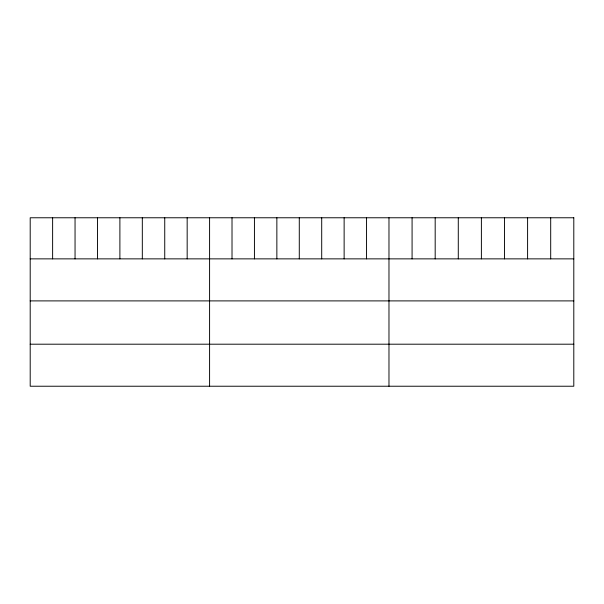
<?xml version="1.0" encoding="UTF-8"?>
<svg xmlns="http://www.w3.org/2000/svg" width="604" height="604" viewBox="0 0 604 604"><rect width="100%" height="100%" fill="white"/><g stroke="black" fill="none" stroke-linecap="round" stroke-linejoin="round"><path stroke-width="0.91" d="M30.2 258.867L573.8 258.867M30.2 300.898L573.8 300.898M30.2 344.197L573.8 344.197M550.697 217.772L550.697 258.867M527.594 217.772L527.594 258.867M504.491 217.772L504.491 258.867M481.388 217.772L481.388 258.867M458.285 217.772L458.285 258.867M435.182 217.772L435.182 258.867M412.079 217.772L412.079 258.867M388.976 217.772L388.976 386.228M366.553 217.772L366.553 258.867M344.129 217.772L344.129 258.867M321.706 217.772L321.706 258.867M299.282 217.772L299.282 258.867M276.858 217.772L276.858 258.867M254.435 217.772L254.435 258.867M232.012 217.772L232.012 258.867M209.588 217.772L209.588 386.228M187.165 217.772L187.165 258.867M164.741 217.772L164.741 258.867M142.317 217.772L142.317 258.867M119.894 217.772L119.894 258.867M97.471 217.772L97.471 258.867M75.047 217.772L75.047 258.867M52.623 217.772L52.623 258.867M573.8 217.772L30.2 217.772L30.2 386.228L573.8 386.228L573.8 217.772"/></g></svg>
